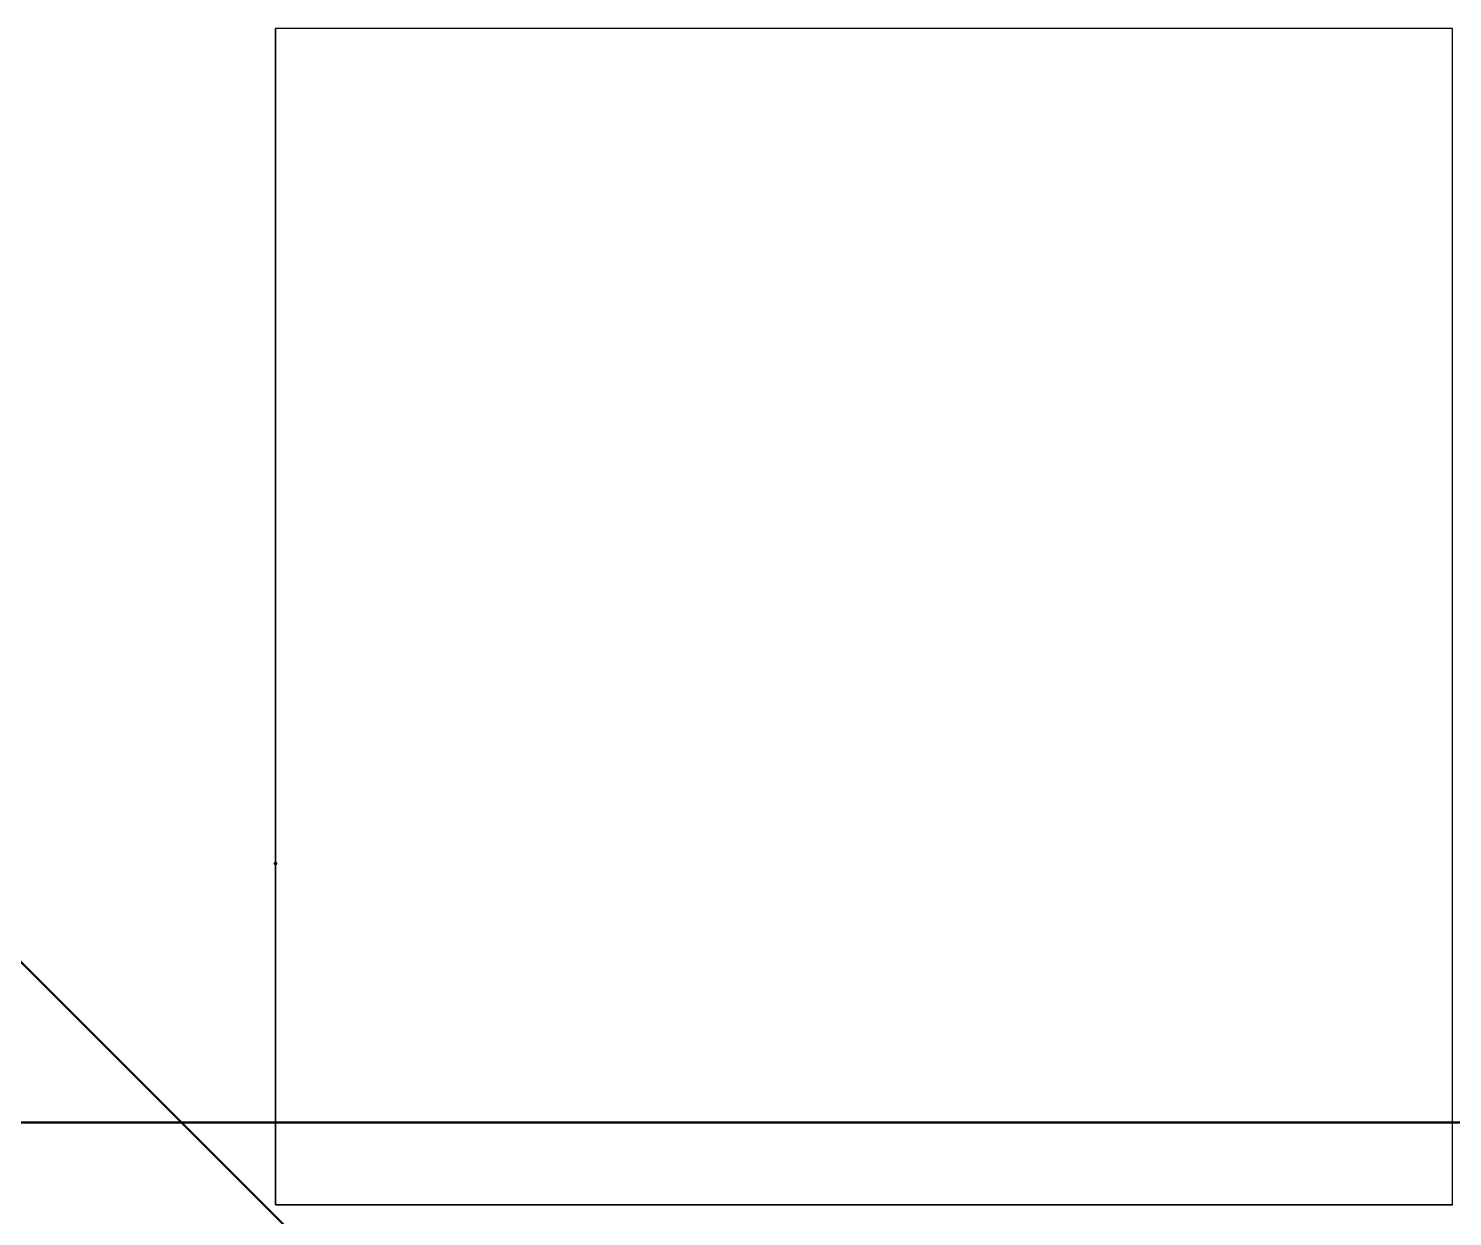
# Model space of a CAD drawing. Header units: inches. Extents: x -21 to 100, y -1 to 100.
import ezdxf

# ---------------------------------------------------------------- set-up
doc = ezdxf.new("R2010")
doc.units = ezdxf.units.IN
doc.header["$MEASUREMENT"] = 0

msp = doc.modelspace()

# ---------------------------------------------------------------- linework, layer by layer
at = {"color": 3}
for p, q in [((100, 100), (0, 100)), ((0, 100), (0, 0)), ((100, 0), (100, 100))]:
    msp.add_line(p, q, dxfattribs=at)
at = {"color": 5}
for p, q in [((0, 0, 100), (0, 100, 100)), ((0, 100, 100), (0, 100)), ((0, 100), (0, 0)), ((0, 0), (0, 0, 100))]:
    msp.add_line(p, q, dxfattribs=at)
for p, q in [((0, -1, 19), (-21, 20, 19)), ((14, 7, 13), (28, 7, 22))]:
    msp.add_line(p, q)
at = {"color": 240, "true_color": 0xed1f24}
for p, q in [((0, 0), (100, 0)), ((0, 0), (100, 0)), ((100, 0, 100), (0, 0, 100)), ((0, 0, 100), (0, 0)), ((100, 0), (100, 0, 100))]:
    msp.add_line(p, q, dxfattribs=at)
at = {"lineweight": 50}
for p, direction in [((0, -1, 19), (-0.707107, 0.707107)), ((28, 7, 22), (-0.841178, 0, -0.540758))]:
    msp.add_xline(p, direction, dxfattribs=at)
at = {"lineweight": 211}
msp.add_point((0, 29, 33), dxfattribs=at)
msp.add_point((0, 29, 33))

doc.saveas('drawing.dxf')
